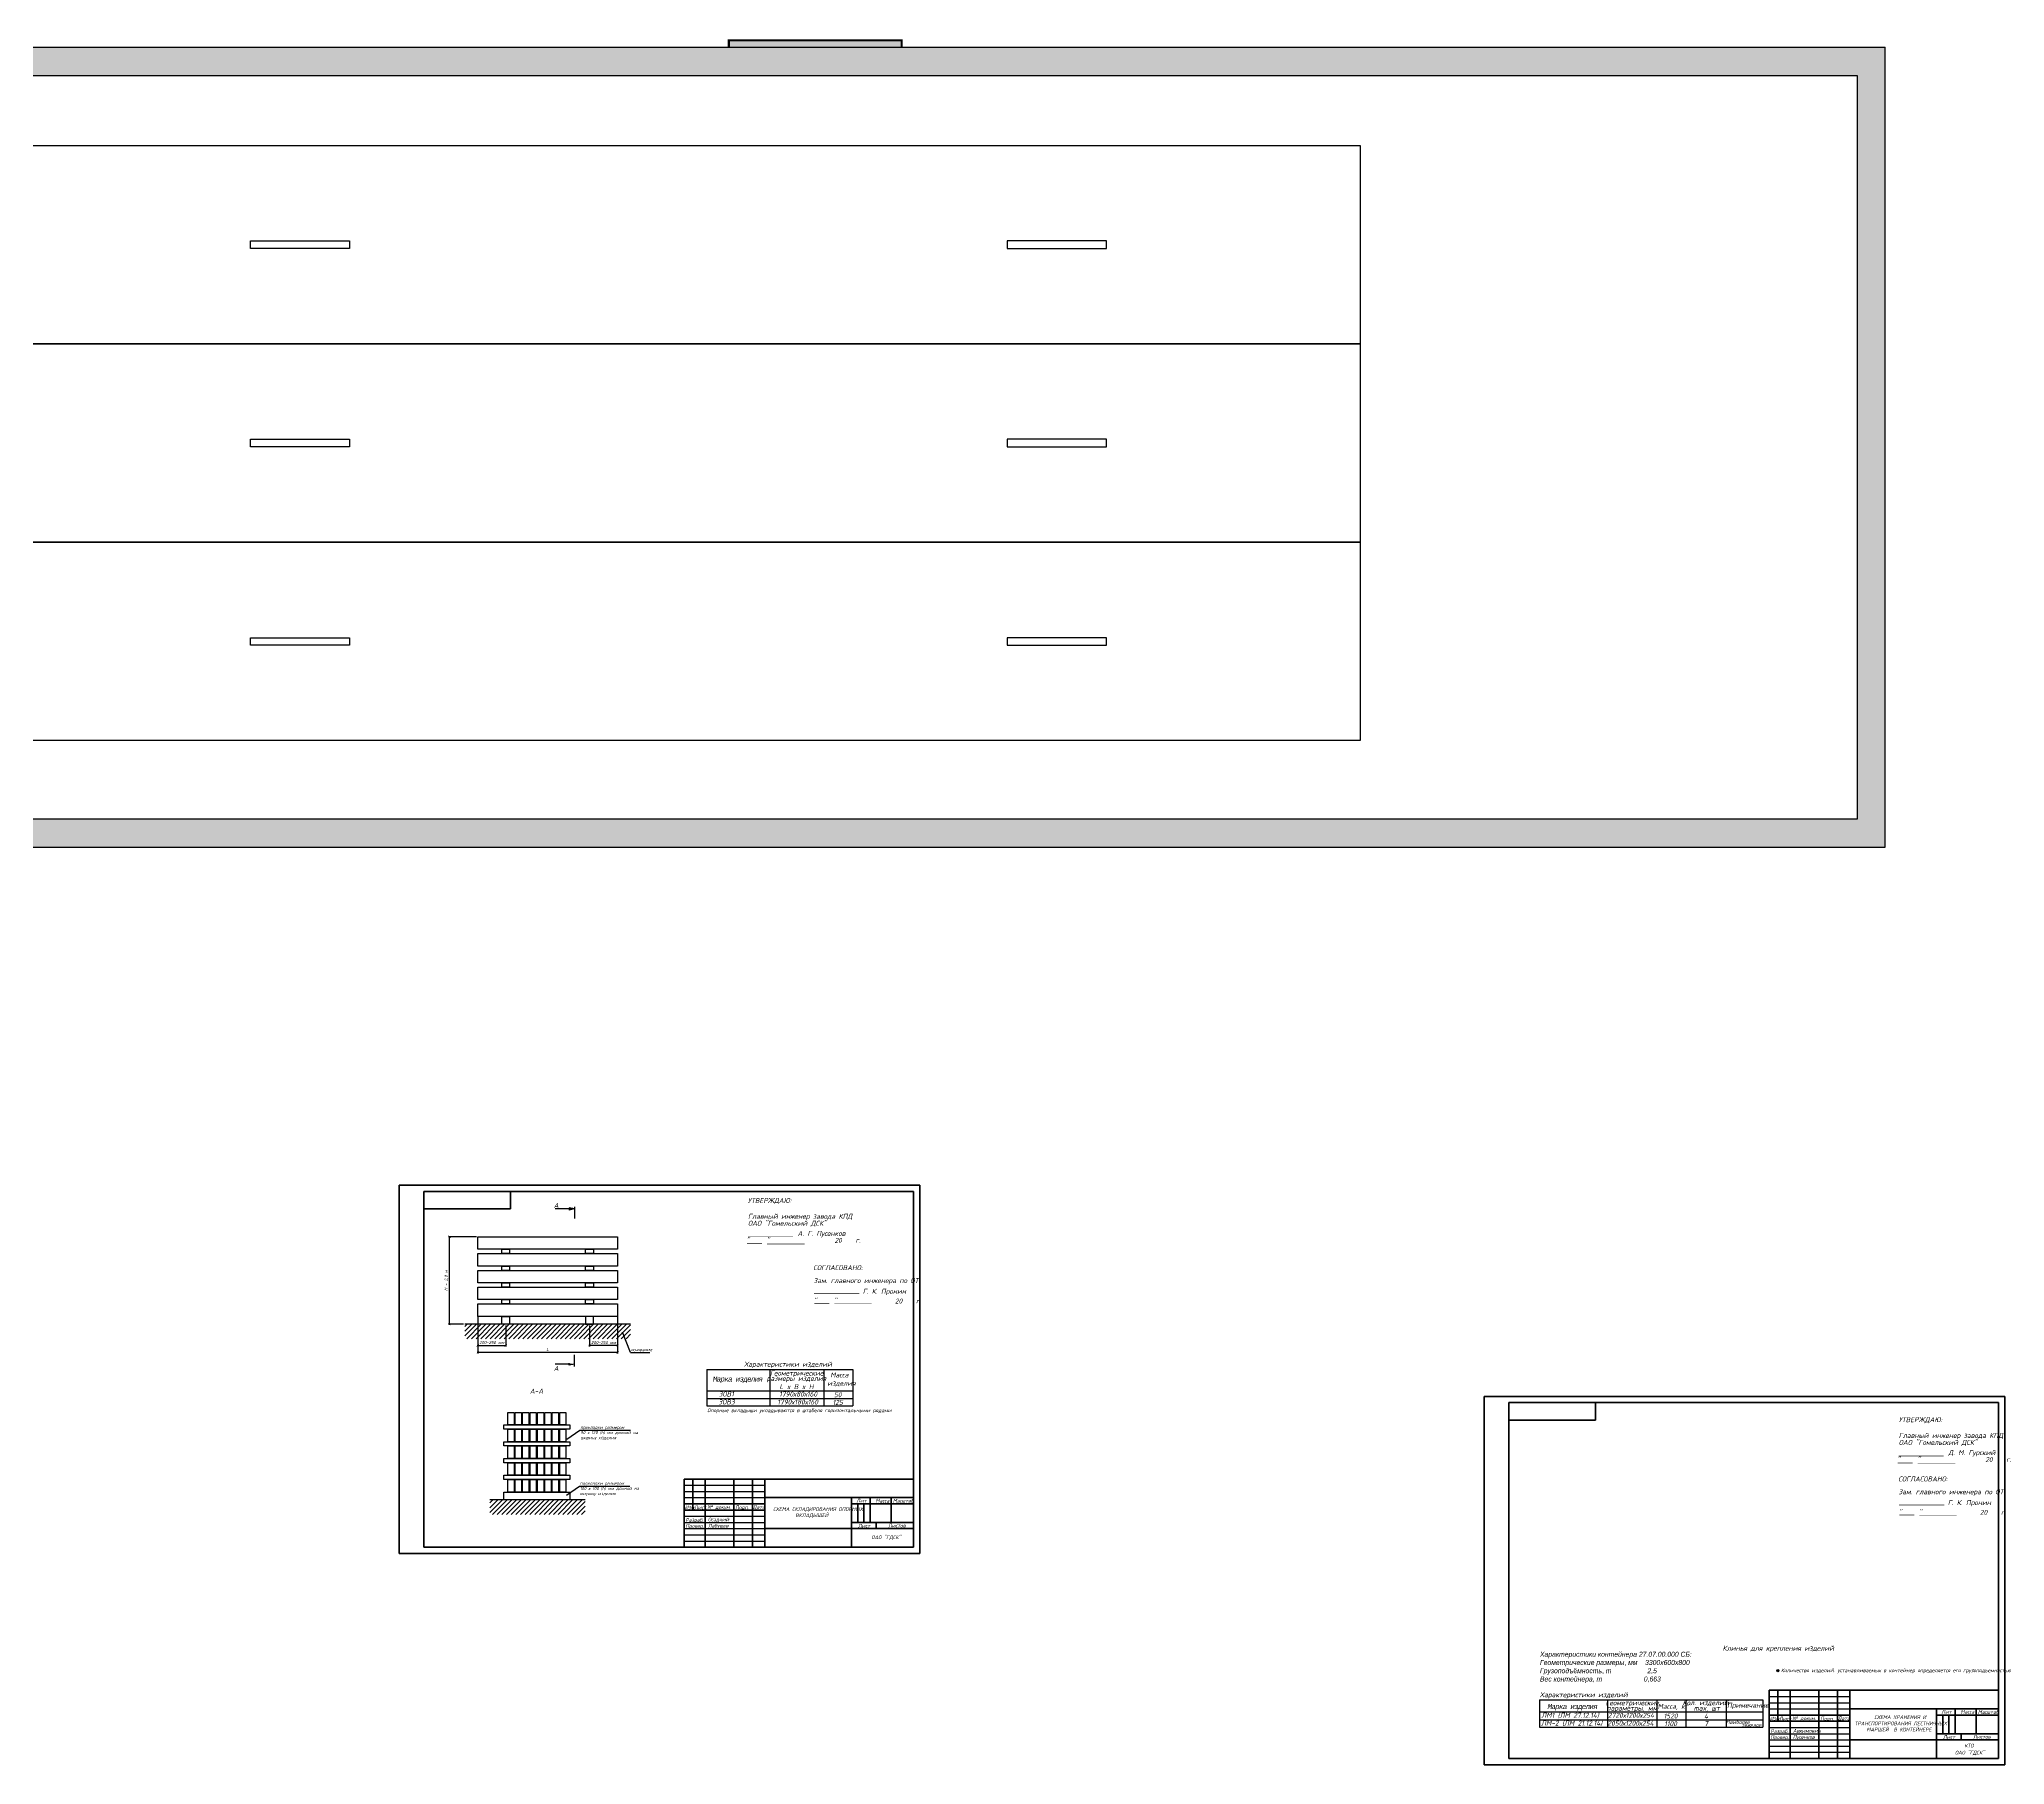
# Model space of a CAD drawing. Header units: millimetres. Extents: x -300689 to 10556, y -104928 to 107291.
# Drawn here: x -20950 to -19365, y 28578 to 29969 of the extents above; entities that cross this region are included whole.
import ezdxf

# ---------------------------------------------------------------- set-up
doc = ezdxf.new("R2010")
doc.units = ezdxf.units.MM
for name, color, linetype in [('анкер', 7, 'Continuous'), ('колонны', 180, 'Continuous'), ('линии', 7, 'Continuous')]:
    doc.layers.add(name, color=color, linetype=linetype)
doc.layers.add('Основная', color=7, linetype='Continuous', lineweight=30)
doc.layers.add('толстая', color=7, linetype='Continuous', lineweight=60)
doc.styles.add('Ариал узк.', font='arial.ttf', dxfattribs={"width": 0.75, "height": 5})
doc.styles.add('стиль2', font='isocpeur.ttf', dxfattribs={"oblique": 15, "height": 2.5})
doc.styles.add('чертежный', font='isocpeui.ttf', dxfattribs={"width": 0.9})
doc.dimstyles.new('1-1', dxfattribs={"dimscale": 0, "dimtxt": 2.7, "dimasz": 2, "dimexe": 1, "dimexo": 1, "dimgap": 1, "dimtad": 1, "dimdec": 0, "dimzin": 0, "dimdsep": 46, "dimtxsty": 'Ариал узк.', "dimblk1": 'ARCHTICK', "dimblk2": 'ARCHTICK', "dimsah": 1, "dimcen": 3, "dimdle": 0.5, "dimclrd": 256, "dimclre": 256, "dimclrt": 256, "dimadec": 0, "dimazin": 0, "dimtfac": 1, "dimtdec": 0, "dimtofl": 0, "dimtmove": 1, "dimatfit": 3, "dimldrblk": 'DOTSMALL', "dimfxl": 0, "dimtolj": 1, "dimtzin": 0, "dimarcsym": 0})

# ---------------------------------------------------------------- blocks, each defined once
blk = doc.blocks.new('_ARCHTICK')
at = {"color": 0, "linetype": 'ByBlock', "ltscale": 10, "const_width": 0.15}
blk.add_lwpolyline([(-0.5, -0.5), (0.5, 0.5)], dxfattribs=at)
blk = doc.blocks.new('*D7')
at = {"layer": 'Defpoints', "color": 0, "linetype": 'ByBlock', "ltscale": 0.25}
for p in [(-20596.5, 28917), (-20483.7, 28917), (-20483.7, 28910.5)]:
    blk.add_point(p, dxfattribs=at)
at = {"layer": 'линии', "linetype": 'ByBlock', "lineweight": -2, "ltscale": 0.25}
for p, q in [((-20597, 28910.5), (-20483.2, 28910.5)), ((-20596.5, 28916), (-20596.5, 28909.5)), ((-20483.7, 28916), (-20483.7, 28909.5))]:
    blk.add_line(p, q, dxfattribs=at)
at = {"layer": 'линии', "linetype": 'ByBlock', "lineweight": -2, "ltscale": 0.25, "xscale": 2, "yscale": 2, "zscale": 2, "rotation": 180}
blk.add_blockref('_ARCHTICK', (-20596.5, 28910.5), dxfattribs=at)
at = {"layer": 'линии', "linetype": 'ByBlock', "lineweight": -2, "ltscale": 0.25, "xscale": 2, "yscale": 2, "zscale": 2}
blk.add_blockref('_ARCHTICK', (-20483.7, 28910.5), dxfattribs=at)
at = {"layer": 'линии', "linetype": 'ByBlock', "ltscale": 0.25, "insert": (-20540.1, 28912.8), "char_height": 2.5, "attachment_point": 5, "style": 'стиль2'}
blk.add_mtext('\\A1;L', dxfattribs=at)
blk = doc.blocks.new('_DotSmall')
at = {"color": 0, "linetype": 'ByBlock', "const_width": 0.5}
blk.add_lwpolyline([(-0.0625, 0, 1), (0.0625, 0, 1)], format="xyb", close=True, dxfattribs=at)
blk = doc.blocks.new('*D8')
at = {"layer": 'Defpoints', "color": 0, "linetype": 'ByBlock', "ltscale": 0.25}
for p in [(-20619.2, 29003.6), (-20596.5, 29003.6), (-20607, 28933.1)]:
    blk.add_point(p, dxfattribs=at)
at = {"layer": 'линии', "linetype": 'ByBlock', "lineweight": -2, "ltscale": 0.25}
for p, q in [((-20597.5, 29003.6), (-20620.2, 29003.6)), ((-20619.2, 28932.6), (-20619.2, 29004.1)), ((-20608, 28933.1), (-20620.2, 28933.1))]:
    blk.add_line(p, q, dxfattribs=at)
at = {"layer": 'линии', "linetype": 'ByBlock', "lineweight": -2, "ltscale": 0.25, "xscale": 2, "yscale": 2, "zscale": 2}
for p, rotation in [((-20619.2, 29003.6), 90), ((-20619.2, 28933.1), 270)]:
    blk.add_blockref('_ARCHTICK', p, dxfattribs=dict(at, rotation=rotation))
at = {"layer": 'линии', "linetype": 'ByBlock', "ltscale": 0.25, "insert": (-20621.7, 28968.3), "char_height": 2.5, "attachment_point": 5, "rotation": 90, "style": 'стиль2'}
blk.add_mtext('\\A1;H < 2,0 м', dxfattribs=at)
blk = doc.blocks.new('*D9')
at = {"layer": 'Defpoints', "color": 0, "linetype": 'ByBlock', "ltscale": 0.25}
for p in [(-20483.7, 28940.4), (-20506.3, 28933.1), (-20506.3, 28916)]:
    blk.add_point(p, dxfattribs=at)
at = {"layer": 'линии', "linetype": 'ByBlock', "lineweight": -2, "ltscale": 0.25}
for p, q in [((-20483.7, 28939.4), (-20483.7, 28915)), ((-20506.3, 28932.1), (-20506.3, 28915)), ((-20483.2, 28916), (-20506.8, 28916))]:
    blk.add_line(p, q, dxfattribs=at)
at = {"layer": 'линии', "linetype": 'ByBlock', "lineweight": -2, "ltscale": 0.25, "xscale": 2, "yscale": 2, "zscale": 2, "rotation": 180}
blk.add_blockref('_ARCHTICK', (-20506.3, 28916), dxfattribs=at)
at = {"layer": 'линии', "linetype": 'ByBlock', "lineweight": -2, "ltscale": 0.25, "xscale": 2, "yscale": 2, "zscale": 2}
blk.add_blockref('_ARCHTICK', (-20483.7, 28916), dxfattribs=at)
at = {"layer": 'линии', "linetype": 'ByBlock', "ltscale": 0.25, "insert": (-20495, 28918.3), "char_height": 2.5, "attachment_point": 5, "style": 'стиль2'}
blk.add_mtext('\\A1;200-250 мм', dxfattribs=at)
blk = doc.blocks.new('*D10')
at = {"layer": 'Defpoints', "color": 0, "linetype": 'ByBlock', "ltscale": 0.25}
for p in [(-20596.5, 28940.4), (-20573.9, 28933.1), (-20573.9, 28916)]:
    blk.add_point(p, dxfattribs=at)
at = {"layer": 'линии', "linetype": 'ByBlock', "lineweight": -2, "ltscale": 0.25}
for p, q in [((-20596.5, 28939.4), (-20596.5, 28915)), ((-20573.9, 28932.1), (-20573.9, 28915)), ((-20597, 28916), (-20573.4, 28916))]:
    blk.add_line(p, q, dxfattribs=at)
at = {"layer": 'линии', "linetype": 'ByBlock', "lineweight": -2, "ltscale": 0.25, "xscale": 2, "yscale": 2, "zscale": 2, "rotation": 180}
blk.add_blockref('_ARCHTICK', (-20596.5, 28916), dxfattribs=at)
at = {"layer": 'линии', "linetype": 'ByBlock', "lineweight": -2, "ltscale": 0.25, "xscale": 2, "yscale": 2, "zscale": 2}
blk.add_blockref('_ARCHTICK', (-20573.9, 28916), dxfattribs=at)
at = {"layer": 'линии', "linetype": 'ByBlock', "ltscale": 0.25, "insert": (-20585.2, 28918.3), "char_height": 2.5, "attachment_point": 5, "style": 'стиль2'}
blk.add_mtext('\\A1;200-250 мм', dxfattribs=at)

msp = doc.modelspace()

# ---------------------------------------------------------------- hatches: boundary and pattern name
at = {"layer": 'колонны', "linetype": 'ByBlock', "lineweight": 25, "ltscale": 0.25}
h = msp.add_hatch(color=18, dxfattribs=at)
edge = h.paths.add_edge_path()
edge.add_arc((-19547.7264, 28653.6042), 0.8837, 0, 360)
at = {"layer": 'линии', "linetype": 'ByBlock', "ltscale": 0.25}
for points in [[(-20518.4737, 29026.0274), (-20522.8596, 29026.8688), (-20522.8596, 29025.1861)], [(-20522.8596, 28901.6395), (-20522.8596, 28899.9568), (-20518.4737, 28900.7981)]]:
    msp.add_hatch(color=256, dxfattribs=at).paths.add_polyline_path(points)
h = msp.add_hatch(dxfattribs=at)
h.set_pattern_fill('JIS_WOOD', color=256, scale=3.78, style=0)
h.set_pattern_definition([(45, (-2715.1955, -207.7827), (-1.89, 1.89), [])])
h.paths.add_polyline_path([(-20473.21, 28933.0799), (-20606.9931, 28933.0799), (-20606.9931, 28921.4349), (-20473.21, 28921.4349)])
h.paths.add_polyline_path([(-20586.7338, 28791.4532), (-20509.8568, 28791.4532), (-20509.8568, 28779.7278), (-20586.7338, 28779.7278)])
at = {"layer": 'толстая', "lineweight": 30}
h = msp.add_hatch(color=253, dxfattribs=at)
h.paths.add_polyline_path([(-19461.1952, 29963.0098), (-22806.4317, 29963.0098), (-22806.4317, 29317.7734), (-19461.1952, 29317.7734)])
h.paths.add_polyline_path([(-19483.8134, 29940.3916), (-19483.8134, 29340.3916), (-22783.8134, 29340.3916), (-22783.8134, 29940.3916)], flags=16)
h.paths.add_polyline_path([(-20254.5583, 29962.9573), (-20254.5583, 29968.6119), (-20393.918, 29968.6119), (-20393.918, 29962.9573)])

# ---------------------------------------------------------------- linework, layer by layer
for p, q in [((-20244.9556, 28808.2364), (-20244.9556, 28753.2364)), ((-20244.9556, 28808.2364), (-20244.9556, 28753.2364)), ((-20429.9556, 28803.2364), (-20364.9556, 28803.2364)), ((-20429.9556, 28803.2364), (-20364.9556, 28803.2364)), ((-20429.9556, 28803.2364), (-20364.9556, 28803.2364)), ((-20429.9556, 28798.2364), (-20364.9556, 28798.2364)), ((-20429.9556, 28798.2364), (-20364.9556, 28798.2364)), ((-20429.9556, 28798.2364), (-20364.9556, 28798.2364)), ((-20429.9556, 28793.2364), (-20364.9556, 28793.2364)), ((-20429.9556, 28793.2364), (-20364.9556, 28793.2364)), ((-20429.9556, 28793.2364), (-20364.9556, 28793.2364)), ((-19369.6874, 28637.8243), (-19369.6874, 28582.8243)), ((-19369.6874, 28637.8243), (-19369.6874, 28582.8243)), ((-19554.6874, 28632.8243), (-19489.6874, 28632.8243)), ((-19554.6874, 28632.8243), (-19489.6874, 28632.8243)), ((-19554.6874, 28632.8243), (-19489.6874, 28632.8243)), ((-19554.6874, 28627.8243), (-19489.6874, 28627.8243)), ((-19554.6874, 28627.8243), (-19489.6874, 28627.8243)), ((-19554.6874, 28627.8243), (-19489.6874, 28627.8243)), ((-19554.6874, 28622.8243), (-19489.6874, 28622.8243)), ((-19554.6874, 28622.8243), (-19489.6874, 28622.8243)), ((-19554.6874, 28622.8243), (-19489.6874, 28622.8243))]:
    msp.add_line(p, q)
at = {"lineweight": 25}
for p, q in [((-20429.9556, 28788.2364), (-20364.9556, 28788.2364)), ((-20429.9556, 28788.2364), (-20364.9556, 28788.2364)), ((-20429.9556, 28783.2364), (-20364.9556, 28783.2364)), ((-20429.9556, 28783.2364), (-20364.9556, 28783.2364)), ((-20429.9556, 28778.2364), (-20364.9556, 28778.2364)), ((-20429.9556, 28778.2364), (-20364.9556, 28778.2364)), ((-20429.9556, 28778.2364), (-20364.9556, 28778.2364)), ((-20429.9556, 28773.2364), (-20364.9556, 28773.2364)), ((-20429.9556, 28773.2364), (-20364.9556, 28773.2364)), ((-20429.9556, 28773.2364), (-20364.9556, 28773.2364)), ((-20429.9556, 28768.2364), (-20364.9556, 28768.2364)), ((-20429.9556, 28768.2364), (-20364.9556, 28768.2364)), ((-20429.9556, 28768.2364), (-20364.9556, 28768.2364)), ((-20429.9556, 28763.2364), (-20364.9556, 28763.2364)), ((-20429.9556, 28763.2364), (-20364.9556, 28763.2364)), ((-20429.9556, 28763.2364), (-20364.9556, 28763.2364)), ((-20429.9556, 28758.2364), (-20364.9556, 28758.2364)), ((-20429.9556, 28758.2364), (-20364.9556, 28758.2364)), ((-20429.9556, 28758.2364), (-20364.9556, 28758.2364)), ((-19554.6874, 28617.8243), (-19489.6874, 28617.8243)), ((-19554.6874, 28617.8243), (-19489.6874, 28617.8243)), ((-19554.6874, 28612.8243), (-19489.6874, 28612.8243)), ((-19554.6874, 28612.8243), (-19489.6874, 28612.8243)), ((-19554.6874, 28607.8243), (-19489.6874, 28607.8243)), ((-19554.6874, 28607.8243), (-19489.6874, 28607.8243)), ((-19554.6874, 28607.8243), (-19489.6874, 28607.8243)), ((-19554.6874, 28602.8243), (-19489.6874, 28602.8243)), ((-19554.6874, 28602.8243), (-19489.6874, 28602.8243)), ((-19554.6874, 28602.8243), (-19489.6874, 28602.8243)), ((-19554.6874, 28597.8243), (-19489.6874, 28597.8243)), ((-19554.6874, 28597.8243), (-19489.6874, 28597.8243)), ((-19554.6874, 28597.8243), (-19489.6874, 28597.8243)), ((-19554.6874, 28592.8243), (-19489.6874, 28592.8243)), ((-19554.6874, 28592.8243), (-19489.6874, 28592.8243)), ((-19554.6874, 28592.8243), (-19489.6874, 28592.8243)), ((-19554.6874, 28587.8243), (-19489.6874, 28587.8243)), ((-19554.6874, 28587.8243), (-19489.6874, 28587.8243)), ((-19554.6874, 28587.8243), (-19489.6874, 28587.8243))]:
    msp.add_line(p, q, dxfattribs=at)
at = {"layer": 'анкер', "lineweight": 30}
for p, q in [((-22806.4317, 29963.0098), (-19461.1952, 29963.0098)), ((-19461.1952, 29317.7734), (-19461.1952, 29963.0098)), ((-22783.8134, 29940.3916), (-19483.8134, 29940.3916)), ((-19483.8134, 29940.3916), (-19483.8134, 29340.3916)), ((-19483.8134, 29340.3916), (-22783.8134, 29340.3916)), ((-22806.4317, 29317.7734), (-19461.1952, 29317.7734)), ((-20411.7882, 28896.504), (-20293.8153, 28896.504)), ((-20360.8398, 28896.504), (-20360.8398, 28867.1669)), ((-20317.2734, 28896.504), (-20317.2734, 28867.1669)), ((-20293.8153, 28896.504), (-20293.8153, 28867.1669)), ((-20293.8153, 28879.1669), (-20411.7882, 28879.1669)), ((-19739.9115, 28630.0672), (-19559.7167, 28630.0672)), ((-19559.7167, 28620.0672), (-19739.9115, 28620.0672)), ((-19685.0847, 28630.0672), (-19685.0847, 28608.0672)), ((-19645.3967, 28630.0672), (-19645.3967, 28608.0672)), ((-19621.9386, 28630.0672), (-19621.9386, 28608.0672)), ((-19589.4089, 28630.0672), (-19589.4089, 28608.0672)), ((-19559.7167, 28630.0672), (-19559.7167, 28608.0672))]:
    msp.add_line(p, q, dxfattribs=at)
at = {"layer": 'анкер', "lineweight": 20}
for p, q in [((-20411.7882, 28879.1669), (-20411.7882, 28879.1669)), ((-19739.9115, 28620.0672), (-19739.9115, 28620.0672))]:
    msp.add_line(p, q, dxfattribs=at)
at = {"layer": 'анкер', "ltscale": 10, "const_width": 1.6964}
msp.add_lwpolyline([(-20393.918, 29962.9573), (-20393.918, 29968.6119), (-20254.5583, 29968.6119), (-20254.5583, 29962.9573)], dxfattribs=at)
at = {"layer": 'анкер', "lineweight": 30}
for points in [[(-20984.5817, 29883.8293), (-19884.5817, 29883.8293), (-19884.5817, 29723.8293), (-20984.5817, 29723.8293)], [(-20984.5817, 29723.8293), (-19884.5817, 29723.8293), (-19884.5817, 29563.8293), (-20984.5817, 29563.8293)], [(-20984.5817, 29563.8293), (-19884.5817, 29563.8293), (-19884.5817, 29403.8293), (-20984.5817, 29403.8293)]]:
    msp.add_lwpolyline(points, close=True, dxfattribs=at)
for points in [[(-20411.7882, 28896.504), (-20411.7882, 28873.1669), (-20293.8153, 28873.1669)], [(-20411.7882, 28873.1669), (-20411.7882, 28867.1669), (-20293.8153, 28867.1669)], [(-19739.9115, 28630.0672), (-19739.9115, 28614.0672), (-19559.7167, 28614.0672)], [(-19739.9115, 28614.0672), (-19739.9115, 28608.0672), (-19559.7167, 28608.0672)]]:
    msp.add_lwpolyline(points, dxfattribs=at)
at = {"layer": 'колонны', "color": 0, "linetype": 'ByBlock', "lineweight": 25, "ltscale": 0.25}
msp.add_circle((-19547.7264, 28653.6042), 0.8837, dxfattribs=at)
at = {"layer": 'линии', "linetype": 'ByBlock', "ltscale": 0.25}
for p, q in [((-20522.8596, 29026.0274), (-20533.9129, 29026.0274)), ((-20518.4737, 29026.0274), (-20522.8596, 29026.8688)), ((-20522.8596, 29026.8688), (-20522.8596, 29025.1861)), ((-20518.4737, 29026.0274), (-20522.8596, 29025.1861)), ((-20473.3391, 28910.3876), (-20479.5839, 28926.5611)), ((-20473.3391, 28910.3876), (-20457.7391, 28910.3876)), ((-20522.8596, 28900.7981), (-20533.9129, 28900.7981)), ((-20522.8596, 28899.9568), (-20522.8596, 28901.6395)), ((-20518.4737, 28900.7981), (-20522.8596, 28899.9568)), ((-20524.4766, 28840.3417), (-20514.0899, 28847.6493)), ((-20514.0899, 28847.6493), (-20473.3755, 28847.6493)), ((-20524.8645, 28795.2832), (-20514.4777, 28802.5907)), ((-20514.4777, 28802.5907), (-20473.7634, 28802.5907))]:
    msp.add_line(p, q, dxfattribs=at)
at = {"layer": 'линии', "linetype": 'ByBlock', "lineweight": 30, "ltscale": 0.25}
for p, q in [((-20518.4737, 29027.8975), (-20518.4737, 29018.3387)), ((-20518.4737, 28898.9281), (-20518.4737, 28908.4869))]:
    msp.add_line(p, q, dxfattribs=at)
at = {"layer": 'линии', "linetype": 'ByBlock', "ltscale": 0.25}
for points in [[(-20699.8231, 29806.8293), (-20699.8231, 29800.8293), (-20779.8231, 29800.8293), (-20779.8231, 29806.8293)], [(-20169.3403, 29806.8293), (-20169.3403, 29800.8293), (-20089.3403, 29800.8293), (-20089.3403, 29806.8293)], [(-20699.8231, 29646.8293), (-20699.8231, 29640.8293), (-20779.8231, 29640.8293), (-20779.8231, 29646.8293)], [(-20169.3403, 29646.8293), (-20169.3403, 29640.8293), (-20089.3403, 29640.8293), (-20089.3403, 29646.8293)], [(-20699.8231, 29486.8293), (-20699.8231, 29480.8293), (-20779.8231, 29480.8293), (-20779.8231, 29486.8293)], [(-20169.3403, 29486.8293), (-20169.3403, 29480.8293), (-20089.3403, 29480.8293), (-20089.3403, 29486.8293)]]:
    msp.add_lwpolyline(points, close=True, dxfattribs=at)
at = {"layer": 'Основная', "linetype": 'ByBlock', "ltscale": 0.25}
for p, q in [((-20473.21, 28933.0799), (-20606.9931, 28933.0799)), ((-20509.8568, 28791.4532), (-20586.7338, 28791.4532))]:
    msp.add_line(p, q, dxfattribs=at)
for points in [[(-20596.4866, 29003.5914), (-20483.7166, 29003.5914), (-20483.7166, 28993.5114), (-20596.4866, 28993.5114)], [(-20596.4866, 28990.0585), (-20483.7166, 28990.0585), (-20483.7166, 28979.9785), (-20596.4866, 28979.9785)], [(-20577.0678, 28993.5114), (-20570.7678, 28993.5114), (-20570.7678, 28990.0585), (-20577.0678, 28990.0585)], [(-20509.4354, 28993.5114), (-20503.1354, 28993.5114), (-20503.1354, 28990.0585), (-20509.4354, 28990.0585)], [(-20596.4866, 28976.5256), (-20483.7166, 28976.5256), (-20483.7166, 28966.4456), (-20596.4866, 28966.4456)], [(-20577.0678, 28979.9785), (-20570.7678, 28979.9785), (-20570.7678, 28976.5256), (-20577.0678, 28976.5256)], [(-20509.4354, 28979.9785), (-20503.1354, 28979.9785), (-20503.1354, 28976.5256), (-20509.4354, 28976.5256)], [(-20596.4866, 28962.9928), (-20483.7166, 28962.9928), (-20483.7166, 28952.9128), (-20596.4866, 28952.9128)], [(-20577.0678, 28966.4456), (-20570.7678, 28966.4456), (-20570.7678, 28962.9928), (-20577.0678, 28962.9928)], [(-20577.0678, 28952.9128), (-20570.7678, 28952.9128), (-20570.7678, 28949.4599), (-20577.0678, 28949.4599)], [(-20509.4354, 28966.4456), (-20503.1354, 28966.4456), (-20503.1354, 28962.9928), (-20509.4354, 28962.9928)], [(-20509.4354, 28952.9128), (-20503.1354, 28952.9128), (-20503.1354, 28949.4599), (-20509.4354, 28949.4599)], [(-20596.4866, 28949.4599), (-20483.7166, 28949.4599), (-20483.7166, 28939.3799), (-20596.4866, 28939.3799)], [(-20577.0678, 28939.3799), (-20570.7678, 28939.3799), (-20570.7678, 28933.0799), (-20577.0678, 28933.0799)], [(-20503.1354, 28939.3799), (-20509.4354, 28939.3799), (-20509.4354, 28933.0799), (-20503.1354, 28933.0799)], [(-20572.2353, 28861.9648), (-20567.1953, 28861.9648), (-20567.1953, 28851.8848), (-20572.2353, 28851.8848)], [(-20566.2503, 28861.9648), (-20561.2103, 28861.9648), (-20561.2103, 28851.8848), (-20566.2503, 28851.8848)], [(-20560.2653, 28861.9648), (-20555.2253, 28861.9648), (-20555.2253, 28851.8848), (-20560.2653, 28851.8848)], [(-20554.2803, 28861.9648), (-20549.2403, 28861.9648), (-20549.2403, 28851.8848), (-20554.2803, 28851.8848)], [(-20548.2953, 28861.9648), (-20543.2553, 28861.9648), (-20543.2553, 28851.8848), (-20548.2953, 28851.8848)], [(-20542.3103, 28861.9648), (-20537.2703, 28861.9648), (-20537.2703, 28851.8848), (-20542.3103, 28851.8848)], [(-20536.3253, 28861.9648), (-20531.2853, 28861.9648), (-20531.2853, 28851.8848), (-20536.3253, 28851.8848)], [(-20530.3403, 28861.9648), (-20525.3003, 28861.9648), (-20525.3003, 28851.8848), (-20530.3403, 28851.8848)], [(-20575.3853, 28851.8848), (-20522.1503, 28851.8848), (-20522.1503, 28848.4319), (-20575.3853, 28848.4319)], [(-20572.2353, 28848.4319), (-20567.1953, 28848.4319), (-20567.1953, 28838.3519), (-20572.2353, 28838.3519)], [(-20566.2503, 28848.4319), (-20561.2103, 28848.4319), (-20561.2103, 28838.3519), (-20566.2503, 28838.3519)], [(-20560.2653, 28848.4319), (-20555.2253, 28848.4319), (-20555.2253, 28838.3519), (-20560.2653, 28838.3519)], [(-20554.2803, 28848.4319), (-20549.2403, 28848.4319), (-20549.2403, 28838.3519), (-20554.2803, 28838.3519)], [(-20548.2953, 28848.4319), (-20543.2553, 28848.4319), (-20543.2553, 28838.3519), (-20548.2953, 28838.3519)], [(-20542.3103, 28848.4319), (-20537.2703, 28848.4319), (-20537.2703, 28838.3519), (-20542.3103, 28838.3519)], [(-20536.3253, 28848.4319), (-20531.2853, 28848.4319), (-20531.2853, 28838.3519), (-20536.3253, 28838.3519)], [(-20530.3403, 28848.4319), (-20525.3003, 28848.4319), (-20525.3003, 28838.3519), (-20530.3403, 28838.3519)], [(-20575.3853, 28838.3519), (-20522.1503, 28838.3519), (-20522.1503, 28834.899), (-20575.3853, 28834.899)], [(-20575.3853, 28824.819), (-20522.1503, 28824.819), (-20522.1503, 28821.3661), (-20575.3853, 28821.3661)], [(-20572.2353, 28834.899), (-20567.1953, 28834.899), (-20567.1953, 28824.819), (-20572.2353, 28824.819)], [(-20566.2503, 28834.899), (-20561.2103, 28834.899), (-20561.2103, 28824.819), (-20566.2503, 28824.819)], [(-20560.2653, 28834.899), (-20555.2253, 28834.899), (-20555.2253, 28824.819), (-20560.2653, 28824.819)], [(-20554.2803, 28834.899), (-20549.2403, 28834.899), (-20549.2403, 28824.819), (-20554.2803, 28824.819)], [(-20548.2953, 28834.899), (-20543.2553, 28834.899), (-20543.2553, 28824.819), (-20548.2953, 28824.819)], [(-20542.3103, 28834.899), (-20537.2703, 28834.899), (-20537.2703, 28824.819), (-20542.3103, 28824.819)], [(-20536.3253, 28834.899), (-20531.2853, 28834.899), (-20531.2853, 28824.819), (-20536.3253, 28824.819)], [(-20530.3403, 28834.899), (-20525.3003, 28834.899), (-20525.3003, 28824.819), (-20530.3403, 28824.819)], [(-20575.3853, 28811.2861), (-20522.1503, 28811.2861), (-20522.1503, 28807.8332), (-20575.3853, 28807.8332)], [(-20572.2353, 28821.3661), (-20567.1953, 28821.3661), (-20567.1953, 28811.2861), (-20572.2353, 28811.2861)], [(-20566.2503, 28821.3661), (-20561.2103, 28821.3661), (-20561.2103, 28811.2861), (-20566.2503, 28811.2861)], [(-20560.2653, 28821.3661), (-20555.2253, 28821.3661), (-20555.2253, 28811.2861), (-20560.2653, 28811.2861)], [(-20554.2803, 28821.3661), (-20549.2403, 28821.3661), (-20549.2403, 28811.2861), (-20554.2803, 28811.2861)], [(-20548.2953, 28821.3661), (-20543.2553, 28821.3661), (-20543.2553, 28811.2861), (-20548.2953, 28811.2861)], [(-20542.3103, 28821.3661), (-20537.2703, 28821.3661), (-20537.2703, 28811.2861), (-20542.3103, 28811.2861)], [(-20536.3253, 28821.3661), (-20531.2853, 28821.3661), (-20531.2853, 28811.2861), (-20536.3253, 28811.2861)], [(-20530.3403, 28821.3661), (-20525.3003, 28821.3661), (-20525.3003, 28811.2861), (-20530.3403, 28811.2861)], [(-20575.3853, 28797.7532), (-20522.1503, 28797.7532), (-20522.1503, 28791.4532), (-20575.3853, 28791.4532)], [(-20572.2353, 28807.8332), (-20567.1953, 28807.8332), (-20567.1953, 28797.7532), (-20572.2353, 28797.7532)], [(-20566.2503, 28807.8332), (-20561.2103, 28807.8332), (-20561.2103, 28797.7532), (-20566.2503, 28797.7532)], [(-20560.2653, 28807.8332), (-20555.2253, 28807.8332), (-20555.2253, 28797.7532), (-20560.2653, 28797.7532)], [(-20554.2803, 28807.8332), (-20549.2403, 28807.8332), (-20549.2403, 28797.7532), (-20554.2803, 28797.7532)], [(-20548.2953, 28807.8332), (-20543.2553, 28807.8332), (-20543.2553, 28797.7532), (-20548.2953, 28797.7532)], [(-20542.3103, 28807.8332), (-20537.2703, 28807.8332), (-20537.2703, 28797.7532), (-20542.3103, 28797.7532)], [(-20536.3253, 28807.8332), (-20531.2853, 28807.8332), (-20531.2853, 28797.7532), (-20536.3253, 28797.7532)], [(-20530.3403, 28807.8332), (-20525.3003, 28807.8332), (-20525.3003, 28797.7532), (-20530.3403, 28797.7532)]]:
    msp.add_lwpolyline(points, close=True, dxfattribs=at)
at = {"layer": 'толстая'}
for p, q in [((-20659.9556, 29045.2364), (-20239.9556, 29045.2364)), ((-20659.9556, 28748.2364), (-20659.9556, 29045.2364)), ((-20244.9556, 29040.2364), (-20639.9556, 29040.2364)), ((-20639.9556, 29040.2364), (-20639.9556, 28753.2364)), ((-20244.9556, 29040.2364), (-20244.9556, 28758.2364)), ((-20239.9556, 29045.2364), (-20239.9556, 28748.2364)), ((-19784.6874, 28874.8243), (-19364.6874, 28874.8243)), ((-19784.6874, 28577.8243), (-19784.6874, 28874.8243)), ((-19364.6874, 28874.8243), (-19364.6874, 28577.8243)), ((-19369.6874, 28869.8243), (-19764.6874, 28869.8243)), ((-19764.6874, 28869.8243), (-19764.6874, 28582.8243)), ((-19369.6874, 28869.8243), (-19369.6874, 28587.8243)), ((-20429.9556, 28753.2364), (-20429.9556, 28808.2364)), ((-20429.9556, 28808.2364), (-20244.9556, 28808.2364)), ((-20429.9556, 28753.2364), (-20429.9556, 28808.2364)), ((-20429.9556, 28808.2364), (-20244.9556, 28808.2364)), ((-20429.9556, 28753.2364), (-20429.9556, 28808.2364)), ((-20429.9556, 28808.2364), (-20244.9556, 28808.2364)), ((-20422.9556, 28783.2364), (-20422.9556, 28808.2364)), ((-20422.9556, 28783.2364), (-20422.9556, 28808.2364)), ((-20422.9556, 28783.2364), (-20422.9556, 28808.2364)), ((-20412.9556, 28753.2364), (-20412.9556, 28808.2364)), ((-20412.9556, 28753.2364), (-20412.9556, 28808.2364)), ((-20412.9556, 28753.2364), (-20412.9556, 28808.2364)), ((-20389.9556, 28753.2364), (-20389.9556, 28808.2364)), ((-20389.9556, 28753.2364), (-20389.9556, 28808.2364)), ((-20389.9556, 28753.2364), (-20389.9556, 28808.2364)), ((-20374.9556, 28753.2364), (-20374.9556, 28808.2364)), ((-20374.9556, 28753.2364), (-20374.9556, 28808.2364)), ((-20374.9556, 28753.2364), (-20374.9556, 28808.2364)), ((-20364.9556, 28753.2364), (-20364.9556, 28808.2364)), ((-20364.9556, 28753.2364), (-20364.9556, 28808.2364)), ((-20364.9556, 28753.2364), (-20364.9556, 28808.2364)), ((-20244.9556, 28808.2364), (-20244.9556, 28753.2364)), ((-20364.9556, 28793.2364), (-20244.9556, 28793.2364)), ((-20364.9556, 28793.2364), (-20244.9556, 28793.2364)), ((-20364.9556, 28793.2364), (-20244.9556, 28793.2364)), ((-20294.9556, 28793.2364), (-20294.9556, 28753.2364)), ((-20294.9556, 28793.2364), (-20294.9556, 28753.2364)), ((-20294.9556, 28793.2364), (-20294.9556, 28753.2364)), ((-20279.9556, 28793.2364), (-20279.9556, 28773.2364)), ((-20279.9556, 28793.2364), (-20279.9556, 28773.2364)), ((-20279.9556, 28793.2364), (-20279.9556, 28773.2364)), ((-20262.9556, 28793.2364), (-20262.9556, 28773.2364)), ((-20262.9556, 28793.2364), (-20262.9556, 28773.2364)), ((-20262.9556, 28793.2364), (-20262.9556, 28773.2364)), ((-20429.9556, 28788.2364), (-20364.9556, 28788.2364)), ((-20429.9556, 28783.2364), (-20364.9556, 28783.2364)), ((-20294.9556, 28788.2364), (-20244.9556, 28788.2364)), ((-20294.9556, 28788.2364), (-20244.9556, 28788.2364)), ((-20294.9556, 28788.2364), (-20244.9556, 28788.2364)), ((-20364.9556, 28768.2364), (-20244.9556, 28768.2364)), ((-20364.9556, 28768.2364), (-20244.9556, 28768.2364)), ((-20364.9556, 28768.2364), (-20244.9556, 28768.2364)), ((-20294.9556, 28773.2364), (-20244.9556, 28773.2364)), ((-20294.9556, 28773.2364), (-20244.9556, 28773.2364)), ((-20294.9556, 28773.2364), (-20244.9556, 28773.2364)), ((-20274.9556, 28773.2364), (-20274.9556, 28768.2364)), ((-20274.9556, 28773.2364), (-20274.9556, 28768.2364)), ((-20274.9556, 28773.2364), (-20274.9556, 28768.2364)), ((-20239.9556, 28748.2364), (-20659.9556, 28748.2364)), ((-20244.9556, 28753.2364), (-20639.9556, 28753.2364)), ((-20244.9556, 28753.2364), (-20429.9556, 28753.2364)), ((-20244.9556, 28753.2364), (-20429.9556, 28753.2364)), ((-20244.9556, 28753.2364), (-20429.9556, 28753.2364)), ((-19554.6874, 28582.8243), (-19554.6874, 28637.8243)), ((-19554.6874, 28637.8243), (-19369.6874, 28637.8243)), ((-19554.6874, 28582.8243), (-19554.6874, 28637.8243)), ((-19554.6874, 28637.8243), (-19369.6874, 28637.8243)), ((-19554.6874, 28582.8243), (-19554.6874, 28637.8243)), ((-19554.6874, 28637.8243), (-19369.6874, 28637.8243)), ((-19547.6874, 28612.8243), (-19547.6874, 28637.8243)), ((-19547.6874, 28612.8243), (-19547.6874, 28637.8243)), ((-19547.6874, 28612.8243), (-19547.6874, 28637.8243)), ((-19537.6874, 28582.8243), (-19537.6874, 28637.8243)), ((-19537.6874, 28582.8243), (-19537.6874, 28637.8243)), ((-19537.6874, 28582.8243), (-19537.6874, 28637.8243)), ((-19514.6874, 28582.8243), (-19514.6874, 28637.8243)), ((-19514.6874, 28582.8243), (-19514.6874, 28637.8243)), ((-19514.6874, 28582.8243), (-19514.6874, 28637.8243)), ((-19499.6874, 28582.8243), (-19499.6874, 28637.8243)), ((-19499.6874, 28582.8243), (-19499.6874, 28637.8243)), ((-19499.6874, 28582.8243), (-19499.6874, 28637.8243)), ((-19489.6874, 28582.8243), (-19489.6874, 28637.8243)), ((-19489.6874, 28582.8243), (-19489.6874, 28637.8243)), ((-19489.6874, 28582.8243), (-19489.6874, 28637.8243)), ((-19369.6874, 28637.8243), (-19369.6874, 28582.8243)), ((-19489.6874, 28622.8243), (-19369.6874, 28622.8243)), ((-19489.6874, 28622.8243), (-19369.6874, 28622.8243)), ((-19489.6874, 28622.8243), (-19369.6874, 28622.8243)), ((-19419.6874, 28622.8243), (-19419.6874, 28582.8243)), ((-19419.6874, 28622.8243), (-19419.6874, 28582.8243)), ((-19419.6874, 28622.8243), (-19419.6874, 28582.8243)), ((-19404.6874, 28622.8243), (-19404.6874, 28602.8243)), ((-19404.6874, 28622.8243), (-19404.6874, 28602.8243)), ((-19404.6874, 28622.8243), (-19404.6874, 28602.8243)), ((-19387.6874, 28622.8243), (-19387.6874, 28602.8243)), ((-19387.6874, 28622.8243), (-19387.6874, 28602.8243)), ((-19387.6874, 28622.8243), (-19387.6874, 28602.8243)), ((-19554.6874, 28617.8243), (-19489.6874, 28617.8243)), ((-19554.6874, 28612.8243), (-19489.6874, 28612.8243)), ((-19419.6874, 28617.8243), (-19369.6874, 28617.8243)), ((-19419.6874, 28617.8243), (-19369.6874, 28617.8243)), ((-19419.6874, 28617.8243), (-19369.6874, 28617.8243)), ((-19419.6874, 28602.8243), (-19369.6874, 28602.8243)), ((-19419.6874, 28602.8243), (-19369.6874, 28602.8243)), ((-19419.6874, 28602.8243), (-19369.6874, 28602.8243)), ((-19399.6874, 28602.8243), (-19399.6874, 28597.8243)), ((-19399.6874, 28602.8243), (-19399.6874, 28597.8243)), ((-19399.6874, 28602.8243), (-19399.6874, 28597.8243)), ((-19489.6874, 28597.8243), (-19369.6874, 28597.8243)), ((-19489.6874, 28597.8243), (-19369.6874, 28597.8243)), ((-19489.6874, 28597.8243), (-19369.6874, 28597.8243)), ((-19364.6874, 28577.8243), (-19784.6874, 28577.8243)), ((-19369.6874, 28582.8243), (-19764.6874, 28582.8243)), ((-19369.6874, 28582.8243), (-19554.6874, 28582.8243)), ((-19369.6874, 28582.8243), (-19554.6874, 28582.8243)), ((-19369.6874, 28582.8243), (-19554.6874, 28582.8243))]:
    msp.add_line(p, q, dxfattribs=at)
at = {"layer": 'толстая', "lineweight": 20}
for p, q in [((-20639.9556, 29040.2364), (-20639.9556, 29026.2364)), ((-19764.6874, 28869.8243), (-19764.6874, 28855.8243)), ((-20294.9556, 28788.2364), (-20289.9556, 28788.2364)), ((-19419.6874, 28617.8243), (-19414.6874, 28617.8243))]:
    msp.add_line(p, q, dxfattribs=at)
at = {"layer": 'толстая', "lineweight": 50}
for p, q in [((-20569.9556, 29026.2364), (-20569.9556, 29040.4421)), ((-20639.9556, 29026.2364), (-20569.9556, 29026.2364)), ((-19764.6874, 28855.8243), (-19694.6874, 28855.8243)), ((-19694.6874, 28855.8243), (-19694.6874, 28870.0301)), ((-20289.9556, 28788.2364), (-20289.9556, 28773.2364)), ((-20284.9556, 28773.2364), (-20284.9556, 28788.2364)), ((-19414.6874, 28617.8243), (-19414.6874, 28602.8243)), ((-19409.6874, 28602.8243), (-19409.6874, 28617.8243))]:
    msp.add_line(p, q, dxfattribs=at)
at = {"layer": 'толстая', "lineweight": 25, "const_width": 0.42}
for points in [[(-20342.1666, 29003.6057), (-20378.4995, 29003.6057)], [(-20379.2198, 28997.9891), (-20367.1757, 28997.9891)], [(-20363.1609, 28997.789), (-20332.8501, 28997.789)], [(-20288.7778, 28957.6689), (-20325.1108, 28957.6689)], [(-20324.9501, 28949.6971), (-20312.9059, 28949.6971)], [(-19413.8465, 28826.8101), (-19450.1794, 28826.8101)], [(-19450.8997, 28821.1936), (-19438.8555, 28821.1936)], [(-19434.8408, 28820.9934), (-19404.53, 28820.9934)], [(-19413.5096, 28787.2568), (-19449.8426, 28787.2568)], [(-19449.6819, 28779.2851), (-19437.6377, 28779.2851)]]:
    msp.add_lwpolyline(points, dxfattribs=at)
at = {"layer": 'толстая', "lineweight": 60, "const_width": 0.42}
for points in [[(-20308.8911, 28949.497), (-20278.5803, 28949.497)], [(-19433.6229, 28779.0849), (-19403.3121, 28779.0849)]]:
    msp.add_lwpolyline(points, dxfattribs=at)

# ---------------------------------------------------------------- texts
at = {"lineweight": 25, "style": 'чертежный', "width": 0.9}
for s, p in [('ОАО "Гомельский ДСК"', (-20378.4614, 29012.5395)), ('Главный инженер завода КПД', (-20378.4614, 29018.1619)), ('"     "                   20    г.', (-20379.8738, 28998.7175)), ('А. Г. Пусенков', (-20338.4579, 29004.34)), ('Зам. главного инженера по ОТ                          ', (-20325.6439, 28966.3341)), ('СОГЛАСОВАНО:', (-20325.7865, 28976.7025)), ('"     "                 20    г.', (-20325.593, 28949.7852)), ('Г. К. Пронин                            ', (-20285.8483, 28957.6612)), ('ОАО "Гомельский ДСК"', (-19450.1413, 28835.7439)), ('Главный инженер завода КПД', (-19450.1413, 28841.3663)), ('"     "                   20    г.', (-19451.5537, 28821.9219)), ('Д. М. Гурский', (-19410.1378, 28827.5444)), ('СОГЛАСОВАНО:', (-19450.5183, 28806.2904)), ('Зам. главного инженера по ОТ                            ', (-19450.3757, 28795.922)), ('"     "                 20    г.', (-19450.3248, 28779.3732)), ('Г. К. Пронин                            ', (-19410.5801, 28787.2491))]:
    msp.add_text(s, height=4, dxfattribs=at).set_placement(p)
at = {"lineweight": 25, "style": 'чертежный'}
for s, insert, char_height, width, attachment_point in [('основание', (-20472.8681, 28913.8435), 2.5, 164.073141, 1), ('{\\fISOCTEUR|b0|i1|c204|p49;\\T0.75;Марка изделия}', (-20406.8261, 28890.8793), 4, 164.073141, 1), ('Характеристики изделий ', (-20381.5666, 28902.8732), 4, 164.073141, 1), ('размеры изделия\\PL x B x H', (-20339.3562, 28891.3905), 4, 64.515788, 2), ('Геометрические', (-20339.1703, 28895.6645), 4, 37.636216, 2), ('{\\W3.027513; }Масса\\P{\\W2.119281; }изделия', (-20319.8471, 28894.1773), 4, 28.314006, 1), ('3ОВ3', (-20402.3385, 28872.4337), 4, 137.999346, 1), ('3ОВ1', (-20402.1198, 28878.7806), 4, 137.999346, 1), ('1790х180х160', (-20338.4282, 28872.3226), 4, 28.314006, 2), ('1790х80х160', (-20338.0177, 28878.7347), 4, 28.314006, 2), ('125', (-20306.133, 28872.0084), 4, 28.314006, 2), ('50', (-20306.0792, 28878.2056), 4, 28.314006, 2), ('Опорные вкладыши укладываются в штабеля горизонтальными рядами', (-20411.3286, 28865.1479), 3, 167.764167, 1), ('прокладки размером\\P90 х 120 (h) мм длиной на\\Pширину изделия', (-20513.6188, 28851.1053), 2.5, 164.073141, 1), ('подкладки размером\\P100 х 100 (h) мм длиной на\\Pширину изделия', (-20514.0066, 28806.0467), 2.5, 164.073141, 1), ('\\pt5;Лит', (-20291.0243, 28792.2655), 3, 5.777107, 1), ('\\pt5;Масса', (-20275.5545, 28792.2874), 3, 5.777107, 1), ('\\pt3.75;Изм', (-20429.4363, 28786.8792), 3, 5.777107, 1), ('\\pt5;Разраб.', (-20428.9227, 28776.677), 3, 5.777107, 1), ('\\pt5;Лист.', (-20421.9155, 28786.854), 3, 5.777107, 1), ('\\pt5.0001;№ докум.', (-20411.3034, 28787.158), 3, 16.095795, 1), ('Осадчий', (-20410.7801, 28777.0692), 3, 5.777107, 1), ('\\pt3.9999;Подп.', (-20388.7506, 28786.8757), 3, 16.095795, 1), ('\\pt3.9999;Дата', (-20374.5713, 28787.1163), 3, 16.095795, 1), ('{\\W1.919904; }  СХЕМА СКЛАДИРОВАНИЯ ОПОРНЫХ \\P{\\W6.73889;  }ВКЛАДЫШЕЙ', (-20366.0102, 28785.4874), 3, 71.569418, 1), ('\\pt5;Масштаб', (-20261.5558, 28792.2234), 3, 5.777107, 1), ('\\pt5;Провер.', (-20428.9227, 28771.8646), 3, 5.777107, 1), ('Лабушев', (-20410.7801, 28772.0692), 3, 5.777107, 1), ('\\pt5;Лист', (-20289.7279, 28772.0573), 3, 5.777107, 1), ('\\pt5;ОАО "ГДСК"', (-20278.9235, 28762.7288), 3, 22.468872, 1), ('\\pt5;Листов', (-20265.4591, 28772.1986), 3, 5.777107, 1), ('{\\fArial|b0|i1|c204|p34;Характеристики контейнера \\fArial|b0|i1|c0|p34;27\\fArial|b0|i1|c238|p34;.\\fArial|b0|i1|c204|p34;07\\fArial|b0|i1|c0|p34;.\\fArial|b0|i1|c238|p34;00.000 \\fArial|b0|i1|c204|p34;СБ\\fArial|b0|i1|c238|p34;:\\fArial|b0|i0|c238|p34;\\P\\fArial|b0|i1|c204|p34;Геометрические размеры\\fArial|b0|i0|c238|p34;, \\fArial|b0|i1|c204|p34;мм   \\fArial|b0|i1|c238|p34; \\fArial|b0|i1|c204|p34;3300х600х800\\fArial|b0|i0|c238|p34;\\P\\fArial|b0|i1|c204|p34;Грузоподъ\\fArial|b0|i0|c204|p34;ё\\fArial|b0|i1|c204|p34;мность\\fArial|b0|i0|c238|p34;, \\fArial|b0|i1|c204|p34;т                   2,5\\PВес контейнера\\fArial|b0|i1|c0|p34;, \\fArial|b0|i1|c204|p34;т                      0\\fArial|b0|i1|c0|p34;,\\fArial|b0|i1|c204|p34;663}', (-19739.581, 28668.9179), 4, 164.073141, 1), ('Клинья для крепления изделий', (-19592.2605, 28673.7785), 4, 164.073141, 1), ('Количество изделий. устанавливаемых в контейнер определяется его грузоподъемностью', (-19545.1617, 28655.4174), 3, 167.764167, 1), ('Характеристики изделий ', (-19739.6424, 28636.251), 4, 164.073141, 1), ('ЛМ1 (ЛМ 27.12.14)', (-19738.4587, 28619.681), 4, 137.999346, 1), ('{\\fISOCTEUR|b0|i1|c204|p49;\\T0.75;Марка изделия}', (-19733.4532, 28626.7325), 4, 164.073141, 1), ('Геометрические', (-19665.1915, 28629.7336), 4, 37.636216, 2), ('параметры, мм', (-19665.3775, 28625.4595), 4, 37.636216, 2), ('2720х1200х254', (-19666.141, 28619.635), 4, 28.314006, 2), ('Масса, кг', (-19644.6314, 28626.8912), 4, 28.314006, 1), ('1520', (-19634.2025, 28619.1059), 4, 28.314006, 2), ('Кол. изделий', (-19605.8909, 28629.8176), 4, 37.636216, 2), (' max, шт', (-19606.364, 28625.4595), 4, 37.636216, 2), ('4', (-19605.574, 28618.9676), 4, 28.314006, 2), ('Примечание', (-19588.6764, 28627.792), 4, 28.314006, 1), ('\\pt5;Лит', (-19415.7561, 28621.8535), 3, 5.777107, 1), ('\\pt5;Масса', (-19400.2863, 28621.8754), 3, 5.777107, 1), ('\\pt5;Масштаб', (-19386.2876, 28621.8113), 3, 5.777107, 1), ('ЛМ-2 (ЛМ 21.12.14)', (-19738.6774, 28613.334), 4, 137.999346, 1), ('2050х1200х254', (-19666.5514, 28613.2229), 4, 28.314006, 2), ('1100', (-19634.2563, 28612.9087), 4, 28.314006, 2), ('7', (-19605.574, 28612.9676), 4, 28.314006, 2), ('Наиболее ', (-19579.9413, 28613.6851), 3, 28.314006, 2), ('тяжелое\\P ', (-19569.0766, 28611.3298), 3, 28.314006, 2), ('\\pt3.75;Изм', (-19554.1681, 28616.4671), 3, 5.777107, 1), ('\\pt5;Разраб.', (-19553.6545, 28606.265), 3, 5.777107, 1), ('\\pt5;Лист.', (-19546.6473, 28616.442), 3, 5.777107, 1), ('\\pt5.0001;№ докум.', (-19536.0352, 28616.7459), 3, 16.095795, 1), ('Авхимович', (-19535.5119, 28606.6571), 3, 5.777107, 1), ('\\pt3.9999;Подп.', (-19513.4824, 28616.4637), 3, 16.095795, 1), ('\\pt3.9999;Дата', (-19499.3031, 28616.7042), 3, 16.095795, 1), ('{\\W8.744538; }  СХЕМА ХРАНЕНИЯ И \\P{\\W2.631124; }ТРАНСПОРТИРОВАНИЯ ЛЕСТНИЧНЫХ \\P{\\W7.630514; }МАРШЕЙ  В КОНТЕЙНЕРЕ', (-19490.742, 28617.6349), 3, 71.569418, 1), ('\\pt5;Провер.', (-19553.6545, 28601.4525), 3, 5.777107, 1), ('Пусенков', (-19535.5119, 28601.6571), 3, 5.777107, 1), ('\\pt5;Лист', (-19414.4597, 28601.6452), 3, 5.777107, 1), ('\\pt5;ОАО "ГДСК"', (-19404.7461, 28589.0376), 3, 22.468872, 1), ('\\pt5.0001;КТО', (-19397.1792, 28594.69), 3, 22.468872, 1), ('\\pt5;Листов', (-19390.1909, 28601.7865), 3, 5.777107, 1)]:
    msp.add_mtext(s, dxfattribs=dict(at, insert=insert, char_height=char_height, width=width, attachment_point=attachment_point))
at = {"layer": 'толстая', "lineweight": 25, "style": 'чертежный', "width": 0.9}
for s, p in [('А', (-20535.1191, 29026.9481)), ('УТВЕРЖДАЮ:', (-20378.5831, 29030.8764)), ('А', (-20535.1191, 28895.4656)), ('А-А', (-20554.4155, 28877.1532)), ('УТВЕРЖДАЮ:', (-19450.263, 28854.0808))]:
    msp.add_text(s, height=4, dxfattribs=at).set_placement(p)

# ---------------------------------------------------------------- dimensions: what is measured, and where the dimension line sits
at = {"layer": 'линии', "linetype": 'ByBlock', "ltscale": 0.25}
dim = msp.add_linear_dim(base=(-20619.1977, 29003.5914), p1=(-20606.9931, 28933.0799), p2=(-20596.4866, 29003.5914), angle=90, text='H < 2,0 м', dimstyle='1-1', override={"dimscale": 1, "dimtxsty": 'стиль2'}, dxfattribs=at)
dim.commit()
dim.dimension.update_dxf_attribs({"geometry": '*D8', "text_midpoint": (-20621.6977, 28968.3356)})
dim = msp.add_linear_dim(base=(-20573.9178, 28916.0378), p1=(-20596.4866, 28940.3799), p2=(-20573.9178, 28933.0799), text='200-250 мм', dimstyle='1-1', override={"dimscale": 1, "dimtxsty": 'стиль2'}, dxfattribs=at)
dim.commit()
dim.dimension.update_dxf_attribs({"geometry": '*D10', "text_midpoint": (-20585.2022, 28916.0378), "dimtype": 160})
dim = msp.add_linear_dim(base=(-20506.2854, 28916.0378), p1=(-20483.7166, 28940.3799), p2=(-20506.2854, 28933.0799), angle=180, text='200-250 мм', dimstyle='1-1', override={"dimscale": 1, "dimtxsty": 'стиль2'}, dxfattribs=at)
dim.commit()
dim.dimension.update_dxf_attribs({"geometry": '*D9', "text_midpoint": (-20495.001, 28916.0378), "dimtype": 160})
dim = msp.add_linear_dim(base=(-20483.7166, 28910.5433), p1=(-20596.4866, 28917.0378), p2=(-20483.7166, 28917.0378), text='L', dimstyle='1-1', override={"dimscale": 1, "dimtxsty": 'стиль2'}, dxfattribs=at)
dim.commit()
dim.dimension.update_dxf_attribs({"geometry": '*D7', "text_midpoint": (-20540.1016, 28912.7933)})

doc.saveas('drawing.dxf')
